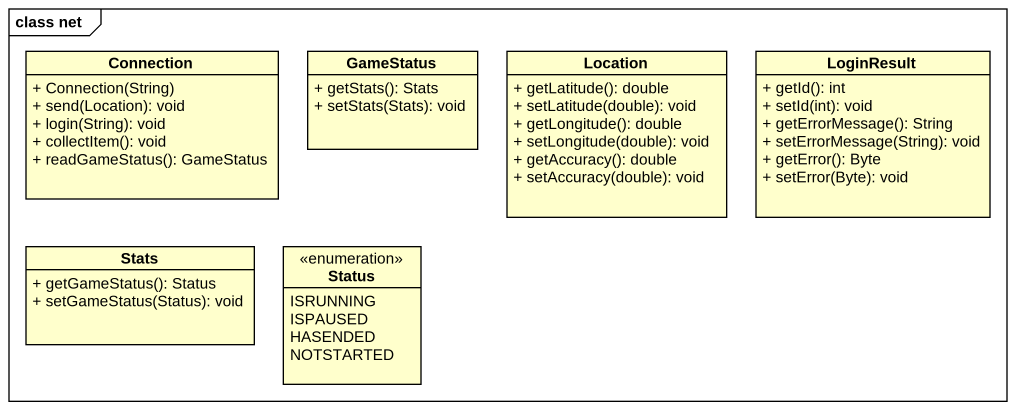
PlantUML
@startuml
mainframe class net
hide circle
hide empty members
skinparam classAttributeIconSize 0
class Connection {
  + Connection(String)
  + send(Location): void
  + login(String): void
  + collectItem(): void
  + readGameStatus(): GameStatus
}
class GameStatus {
  + getStats(): Stats
  + setStats(Stats): void
}
class Location {
  + getLatitude(): double
  + setLatitude(double): void
  + getLongitude(): double
  + setLongitude(double): void
  + getAccuracy(): double
  + setAccuracy(double): void
}
class LoginResult {
  + getId(): int
  + setId(int): void
  + getErrorMessage(): String
  + setErrorMessage(String): void
  + getError(): Byte
  + setError(Byte): void
}
class Stats {
  + getGameStatus(): Status
  + setGameStatus(Status): void
}
enum Status {
  ISRUNNING
  ISPAUSED
  HASENDED
  NOTSTARTED
}
@enduml
